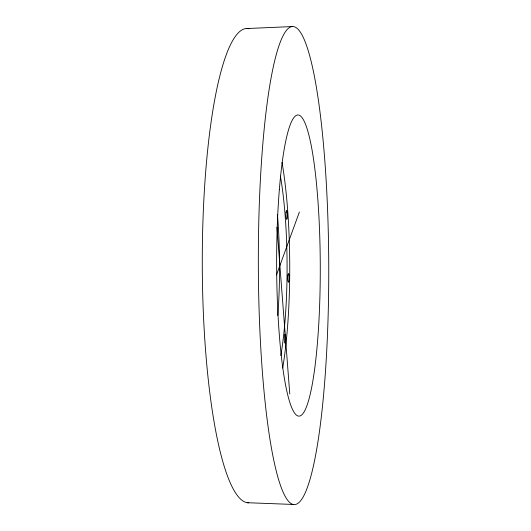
<?xml version="1.0" encoding="UTF-8"?>
<svg xmlns="http://www.w3.org/2000/svg" width="531" height="531" viewBox="0 0 531 531"><rect width="100%" height="100%" fill="white"/><g stroke="black" fill="none" stroke-linecap="round" stroke-linejoin="round"><path stroke-width="0.8" d="M276.478 274.965L299.391 211.995M246.829 28.535L292.634 26.55M247.207 502.711L293.231 504.45A238.99 35.199 89.8 0 0 324.063 151.216A238.99 35.199 89.8 0 0 263.077 140.941A238.99 35.199 89.8 0 0 293.231 504.45M276.936 227.135L289.78 393.969M248.813 502.784A237.138 45.5 89.8 0 1 202.278 261.73A237.138 45.5 89.8 0 1 249.059 28.734M282.021 162.406A149.682 26.968 89.8 0 1 282.704 368.049M277.447 214.61A129.617 24.399 89.8 0 1 277.806 315.527M280.408 176.093A129.803 23.324 89.8 0 1 280.806 355.604M279.372 189.381A150.592 21.817 89.8 0 0 298.661 416.112A150.592 21.817 89.8 0 0 317.16 191.074A150.592 21.817 89.8 0 0 279.372 189.381M285.612 341.28A4.513 0.717 -89.5 0 0 285.14 334.225A4.513 0.717 -89.5 0 0 284.377 340.67A4.513 0.717 -89.5 0 0 285.612 341.28M287.908 275.377A4.401 0.69 90 0 0 288.419 282.28A4.401 0.69 90 0 0 289.096 276.014A4.401 0.69 90 0 0 287.908 275.377M286.063 212.665A4.454 0.704 89.4 0 0 286.747 219.349A4.454 0.704 89.4 0 0 287.284 212.672A4.454 0.704 89.4 0 0 286.063 212.665"/></g></svg>
